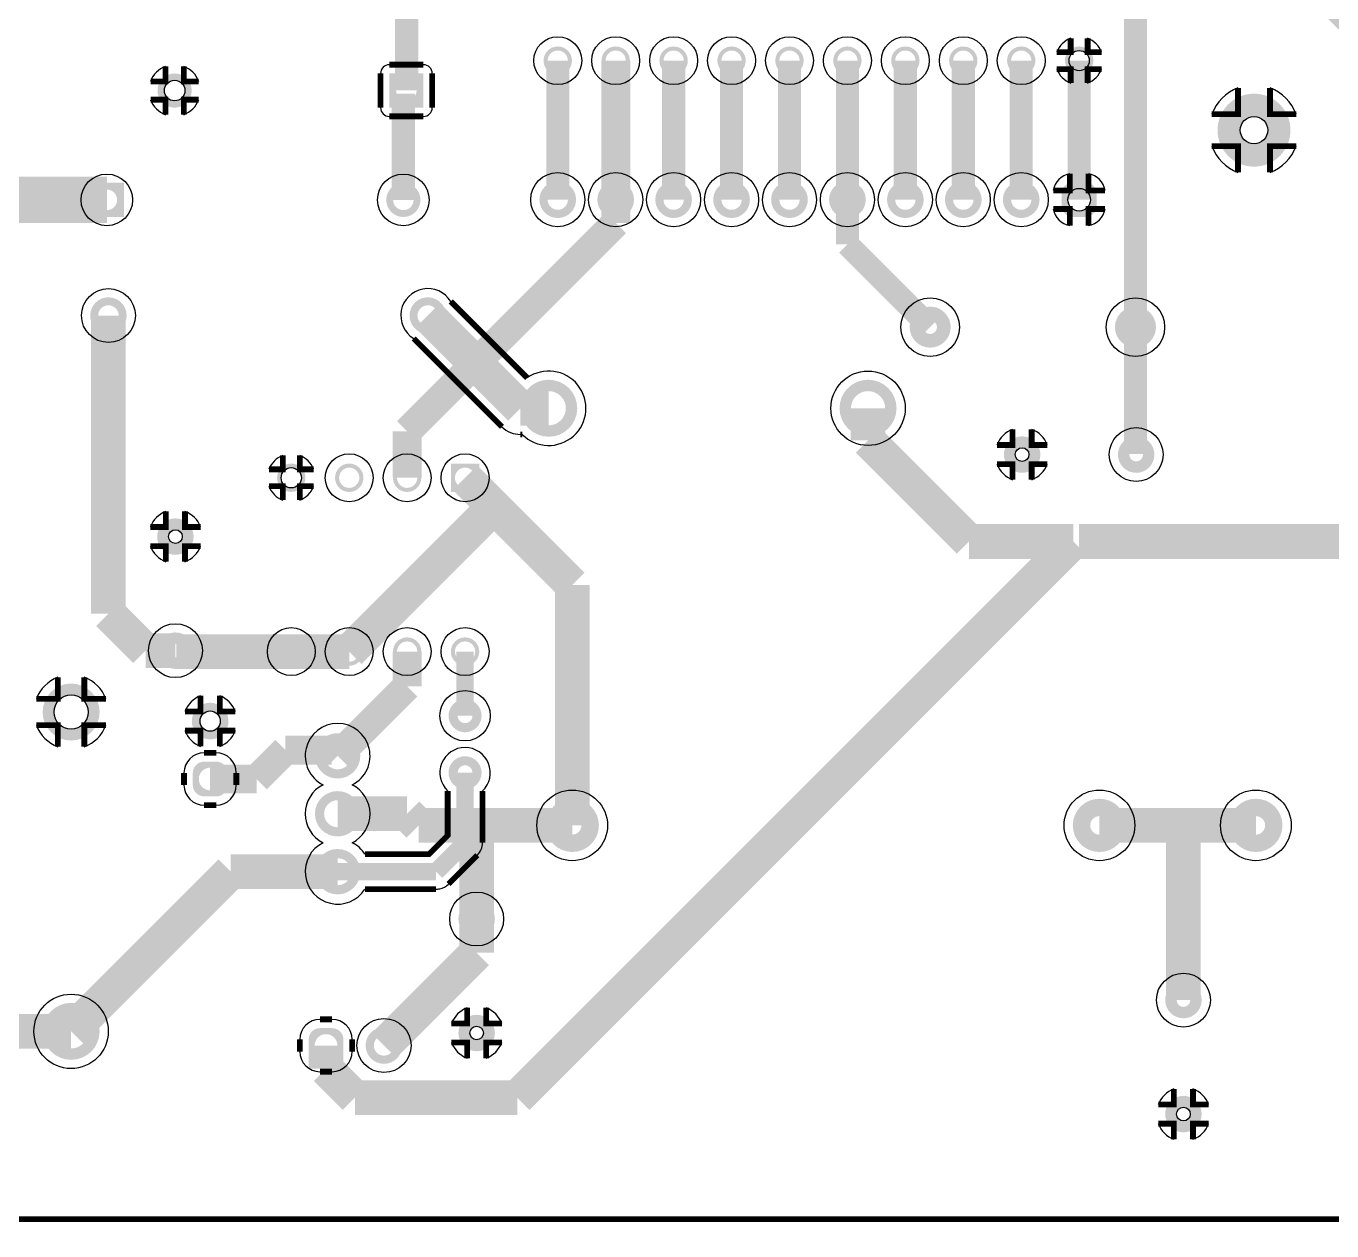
# Model space of a CAD drawing. Extents: x 0 to 6500, y 0 to 4100.
# Drawn here: x 1982 to 4236, y 0 to 2080 of the extents above; entities that cross this region are included whole.
import ezdxf

# ---------------------------------------------------------------- set-up
doc = ezdxf.new("R2010")
doc.units = 0
for name, color, linetype in [('BOARD_OUTLINE', 2, 'CONTINUOUS'), ('COPPER_BOTTOM', 1, 'CONTINUOUS'), ('COPPER_TOP', 3, 'CONTINUOUS')]:
    doc.layers.add(name, color=color, linetype=linetype)

msp = doc.modelspace()

# ---------------------------------------------------------------- hatches: boundary and pattern name
at = {"layer": 'COPPER_BOTTOM'}
h = msp.add_hatch(color=256, dxfattribs=at)
edge = h.paths.add_edge_path()
edge.add_arc((2900, 2020), 24.5, 0, 360)
edge = h.paths.add_edge_path()
edge.add_arc((2900, 2020), 17.5, 0, 360)
h = msp.add_hatch(color=256, dxfattribs=at)
edge = h.paths.add_edge_path()
edge.add_arc((3000, 2020), 24.5, 0, 360)
edge = h.paths.add_edge_path()
edge.add_arc((3000, 2020), 17.5, 0, 360)
h = msp.add_hatch(color=256, dxfattribs=at)
edge = h.paths.add_edge_path()
edge.add_arc((3100, 2020), 24.5, 0, 360)
edge = h.paths.add_edge_path()
edge.add_arc((3100, 2020), 17.5, 0, 360)
h = msp.add_hatch(color=256, dxfattribs=at)
edge = h.paths.add_edge_path()
edge.add_arc((3200, 2020), 24.5, 0, 360)
edge = h.paths.add_edge_path()
edge.add_arc((3200, 2020), 17.5, 0, 360)
h = msp.add_hatch(color=256, dxfattribs=at)
edge = h.paths.add_edge_path()
edge.add_arc((3300, 2020), 24.5, 0, 360)
edge = h.paths.add_edge_path()
edge.add_arc((3300, 2020), 17.5, 0, 360)
h = msp.add_hatch(color=256, dxfattribs=at)
edge = h.paths.add_edge_path()
edge.add_arc((3400, 2020), 24.5, 0, 360)
edge = h.paths.add_edge_path()
edge.add_arc((3400, 2020), 17.5, 0, 360)
h = msp.add_hatch(color=256, dxfattribs=at)
edge = h.paths.add_edge_path()
edge.add_arc((3500, 2020), 24.5, 0, 360)
edge = h.paths.add_edge_path()
edge.add_arc((3500, 2020), 17.5, 0, 360)
h = msp.add_hatch(color=256, dxfattribs=at)
edge = h.paths.add_edge_path()
edge.add_arc((3600, 2020), 24.5, 0, 360)
edge = h.paths.add_edge_path()
edge.add_arc((3600, 2020), 17.5, 0, 360)
h = msp.add_hatch(color=256, dxfattribs=at)
edge = h.paths.add_edge_path()
edge.add_arc((3700, 2020), 24.5, 0, 360)
edge = h.paths.add_edge_path()
edge.add_arc((3700, 2020), 17.5, 0, 360)
h = msp.add_hatch(color=256, dxfattribs=at)
edge = h.paths.add_edge_path()
edge.add_arc((3800, 2020), 24.5, 0, 360)
edge = h.paths.add_edge_path()
edge.add_arc((3800, 2020), 17.5, 0, 360)
h = msp.add_hatch(color=256, dxfattribs=at)
edge = h.paths.add_edge_path()
edge.add_arc((2238.645669, 1968.377953), 29.527559, 0, 360)
edge = h.paths.add_edge_path()
edge.add_arc((2238.645669, 1968.377953), 17.716535, 0, 360)
h = msp.add_hatch(color=256, dxfattribs=at)
h.paths.add_polyline_path([(2609.11811, 1938.850394), (2609.11811, 1997.905512), (2668.173228, 1997.905512), (2668.173228, 1938.850394)])
edge = h.paths.add_edge_path()
edge.add_arc((2638.645669, 1968.377953), 17.716535, 0, 360)
h = msp.add_hatch(color=256, dxfattribs=at)
edge = h.paths.add_edge_path()
edge.add_arc((4101.811024, 1900), 62.992126, 0, 360)
edge = h.paths.add_edge_path()
edge.add_arc((4101.811024, 1900), 23.622047, 0, 360)
h = msp.add_hatch(color=256, dxfattribs=at)
edge = h.paths.add_edge_path()
edge.add_arc((2121.669291, 1779.645669), 29.527559, 0, 360)
edge = h.paths.add_edge_path()
edge.add_arc((2121.669291, 1779.645669), 17.716535, 0, 360)
h = msp.add_hatch(color=256, dxfattribs=at)
edge = h.paths.add_edge_path()
edge.add_arc((2633.480315, 1779.645669), 29.527559, 0, 360)
edge = h.paths.add_edge_path()
edge.add_arc((2633.480315, 1779.645669), 17.716535, 0, 360)
h = msp.add_hatch(color=256, dxfattribs=at)
edge = h.paths.add_edge_path()
edge.add_arc((2900, 1780), 31.67, 0, 360)
edge = h.paths.add_edge_path()
edge.add_arc((2900, 1780), 17.5, 0, 360)
h = msp.add_hatch(color=256, dxfattribs=at)
edge = h.paths.add_edge_path()
edge.add_arc((3000, 1780), 31.67, 0, 360)
edge = h.paths.add_edge_path()
edge.add_arc((3000, 1780), 17.5, 0, 360)
h = msp.add_hatch(color=256, dxfattribs=at)
edge = h.paths.add_edge_path()
edge.add_arc((3100, 1780), 31.67, 0, 360)
edge = h.paths.add_edge_path()
edge.add_arc((3100, 1780), 17.5, 0, 360)
h = msp.add_hatch(color=256, dxfattribs=at)
edge = h.paths.add_edge_path()
edge.add_arc((3200, 1780), 31.67, 0, 360)
edge = h.paths.add_edge_path()
edge.add_arc((3200, 1780), 17.5, 0, 360)
h = msp.add_hatch(color=256, dxfattribs=at)
edge = h.paths.add_edge_path()
edge.add_arc((3300, 1780), 31.67, 0, 360)
edge = h.paths.add_edge_path()
edge.add_arc((3300, 1780), 17.5, 0, 360)
h = msp.add_hatch(color=256, dxfattribs=at)
edge = h.paths.add_edge_path()
edge.add_arc((3400, 1780), 31.67, 0, 360)
edge = h.paths.add_edge_path()
edge.add_arc((3400, 1780), 17.5, 0, 360)
h = msp.add_hatch(color=256, dxfattribs=at)
edge = h.paths.add_edge_path()
edge.add_arc((3500, 1780), 31.67, 0, 360)
edge = h.paths.add_edge_path()
edge.add_arc((3500, 1780), 17.5, 0, 360)
h = msp.add_hatch(color=256, dxfattribs=at)
edge = h.paths.add_edge_path()
edge.add_arc((3600, 1780), 31.67, 0, 360)
edge = h.paths.add_edge_path()
edge.add_arc((3600, 1780), 17.5, 0, 360)
h = msp.add_hatch(color=256, dxfattribs=at)
edge = h.paths.add_edge_path()
edge.add_arc((3700, 1780), 31.67, 0, 360)
edge = h.paths.add_edge_path()
edge.add_arc((3700, 1780), 17.5, 0, 360)
h = msp.add_hatch(color=256, dxfattribs=at)
edge = h.paths.add_edge_path()
edge.add_line((3770, 1790.415), (3770, 1769.585))
edge.add_arc((3789.585, 1769.585), 19.585, 180, 270)
edge.add_line((3789.585, 1750), (3810.415, 1750))
edge.add_arc((3810.415, 1769.585), 19.585, 270, 0)
edge.add_line((3830, 1769.585), (3830, 1790.415))
edge.add_arc((3810.415, 1790.415), 19.585, 0, 90)
edge.add_line((3810.415, 1810), (3789.585, 1810))
edge.add_arc((3789.585, 1790.415), 19.585, 90, 180)
edge = h.paths.add_edge_path()
edge.add_arc((3800, 1780), 19.585, 0, 360)
h = msp.add_hatch(color=256, dxfattribs=at)
edge = h.paths.add_edge_path()
edge.add_arc((2124.409449, 1580), 31.496063, 0, 360)
edge = h.paths.add_edge_path()
edge.add_arc((2124.409449, 1580), 17.716535, 0, 360)
h = msp.add_hatch(color=256, dxfattribs=at)
edge = h.paths.add_edge_path()
edge.add_arc((2675.590551, 1580), 31.496063, 0, 360)
edge = h.paths.add_edge_path()
edge.add_arc((2675.590551, 1580), 17.716535, 0, 360)
h = msp.add_hatch(color=256, dxfattribs=at)
edge = h.paths.add_edge_path()
edge.add_arc((3542.834646, 1560), 35.433071, 0, 360)
edge = h.paths.add_edge_path()
edge.add_arc((3542.834646, 1560), 11.811024, 0, 360)
h = msp.add_hatch(color=256, dxfattribs=at)
edge = h.paths.add_edge_path()
edge.add_arc((3897.165354, 1560), 35.433071, 0, 360)
edge = h.paths.add_edge_path()
edge.add_arc((3897.165354, 1560), 11.811024, 0, 360)
h = msp.add_hatch(color=256, dxfattribs=at)
edge = h.paths.add_edge_path()
edge.add_arc((2884.409449, 1420), 49.212598, 0, 360)
edge = h.paths.add_edge_path()
edge.add_arc((2884.409449, 1420), 29.527559, 0, 360)
h = msp.add_hatch(color=256, dxfattribs=at)
edge = h.paths.add_edge_path()
edge.add_arc((3435.590551, 1420), 49.212598, 0, 360)
edge = h.paths.add_edge_path()
edge.add_arc((3435.590551, 1420), 29.527559, 0, 360)
h = msp.add_hatch(color=256, dxfattribs=at)
edge = h.paths.add_edge_path()
edge.add_arc((3701.574803, 1340), 31.496063, 0, 360)
edge = h.paths.add_edge_path()
edge.add_arc((3701.574803, 1340), 11.811024, 0, 360)
h = msp.add_hatch(color=256, dxfattribs=at)
edge = h.paths.add_edge_path()
edge.add_arc((3898.425197, 1340), 31.496063, 0, 360)
edge = h.paths.add_edge_path()
edge.add_arc((3898.425197, 1340), 11.811024, 0, 360)
h = msp.add_hatch(color=256, dxfattribs=at)
edge = h.paths.add_edge_path()
edge.add_arc((2440, 1300), 24.5, 0, 360)
edge = h.paths.add_edge_path()
edge.add_arc((2440, 1300), 17.5, 0, 360)
h = msp.add_hatch(color=256, dxfattribs=at)
edge = h.paths.add_edge_path()
edge.add_arc((2540, 1300), 24.5, 0, 360)
edge = h.paths.add_edge_path()
edge.add_arc((2540, 1300), 17.5, 0, 360)
h = msp.add_hatch(color=256, dxfattribs=at)
edge = h.paths.add_edge_path()
edge.add_arc((2640, 1300), 24.5, 0, 360)
edge = h.paths.add_edge_path()
edge.add_arc((2640, 1300), 17.5, 0, 360)
h = msp.add_hatch(color=256, dxfattribs=at)
edge = h.paths.add_edge_path()
edge.add_arc((2740, 1300), 24.5, 0, 360)
edge = h.paths.add_edge_path()
edge.add_arc((2740, 1300), 17.5, 0, 360)
h = msp.add_hatch(color=256, dxfattribs=at)
edge = h.paths.add_edge_path()
edge.add_arc((2240, 1198.425197), 31.496063, 0, 360)
edge = h.paths.add_edge_path()
edge.add_arc((2240, 1198.425197), 11.811024, 0, 360)
h = msp.add_hatch(color=256, dxfattribs=at)
edge = h.paths.add_edge_path()
edge.add_arc((2240, 1001.574803), 31.496063, 0, 360)
edge = h.paths.add_edge_path()
edge.add_arc((2240, 1001.574803), 11.811024, 0, 360)
h = msp.add_hatch(color=256, dxfattribs=at)
edge = h.paths.add_edge_path()
edge.add_arc((2440, 1000), 24.5, 0, 360)
edge = h.paths.add_edge_path()
edge.add_arc((2440, 1000), 17.5, 0, 360)
h = msp.add_hatch(color=256, dxfattribs=at)
edge = h.paths.add_edge_path()
edge.add_arc((2540, 1000), 24.5, 0, 360)
edge = h.paths.add_edge_path()
edge.add_arc((2540, 1000), 17.5, 0, 360)
h = msp.add_hatch(color=256, dxfattribs=at)
edge = h.paths.add_edge_path()
edge.add_arc((2640, 1000), 24.5, 0, 360)
edge = h.paths.add_edge_path()
edge.add_arc((2640, 1000), 17.5, 0, 360)
h = msp.add_hatch(color=256, dxfattribs=at)
edge = h.paths.add_edge_path()
edge.add_arc((2740, 1000), 24.5, 0, 360)
edge = h.paths.add_edge_path()
edge.add_arc((2740, 1000), 17.5, 0, 360)
h = msp.add_hatch(color=256, dxfattribs=at)
edge = h.paths.add_edge_path()
edge.add_arc((2060, 895.590551), 49.212598, 0, 360)
edge = h.paths.add_edge_path()
edge.add_arc((2060, 895.590551), 29.527559, 0, 360)
h = msp.add_hatch(color=256, dxfattribs=at)
edge = h.paths.add_edge_path()
edge.add_arc((2300, 880), 31.67, 0, 360)
edge = h.paths.add_edge_path()
edge.add_arc((2300, 880), 17.5, 0, 360)
h = msp.add_hatch(color=256, dxfattribs=at)
edge = h.paths.add_edge_path()
edge.add_arc((2740, 889.212598), 28.543307, 0, 360)
edge = h.paths.add_edge_path()
edge.add_arc((2740, 889.212598), 12.795276, 0, 360)
h = msp.add_hatch(color=256, dxfattribs=at)
edge = h.paths.add_edge_path()
edge.add_arc((2520, 820), 39.17, 0, 360)
edge = h.paths.add_edge_path()
edge.add_arc((2520, 820), 23.335, 0, 360)
h = msp.add_hatch(color=256, dxfattribs=at)
edge = h.paths.add_edge_path()
edge.add_arc((2740, 790.787402), 28.543307, 0, 360)
edge = h.paths.add_edge_path()
edge.add_arc((2740, 790.787402), 12.795276, 0, 360)
h = msp.add_hatch(color=256, dxfattribs=at)
edge = h.paths.add_edge_path()
edge.add_line((2270, 790.415), (2270, 769.585))
edge.add_arc((2289.585, 769.585), 19.585, 180, 270)
edge.add_line((2289.585, 750), (2310.415, 750))
edge.add_arc((2310.415, 769.585), 19.585, 270, 0)
edge.add_line((2330, 769.585), (2330, 790.415))
edge.add_arc((2310.415, 790.415), 19.585, 0, 90)
edge.add_line((2310.415, 810), (2289.585, 810))
edge.add_arc((2289.585, 790.415), 19.585, 90, 180)
edge = h.paths.add_edge_path()
edge.add_arc((2300, 780), 19.585, 0, 360)
h = msp.add_hatch(color=256, dxfattribs=at)
edge = h.paths.add_edge_path()
edge.add_arc((2520, 720), 39.17, 0, 360)
edge = h.paths.add_edge_path()
edge.add_arc((2520, 720), 23.335, 0, 360)
h = msp.add_hatch(color=256, dxfattribs=at)
edge = h.paths.add_edge_path()
edge.add_arc((2925, 700), 46, 0, 360)
edge = h.paths.add_edge_path()
edge.add_arc((2925, 700), 16, 0, 360)
h = msp.add_hatch(color=256, dxfattribs=at)
edge = h.paths.add_edge_path()
edge.add_arc((3835, 700), 46, 0, 360)
edge = h.paths.add_edge_path()
edge.add_arc((3835, 700), 16, 0, 360)
h = msp.add_hatch(color=256, dxfattribs=at)
edge = h.paths.add_edge_path()
edge.add_arc((4105, 700), 46, 0, 360)
edge = h.paths.add_edge_path()
edge.add_arc((4105, 700), 16, 0, 360)
h = msp.add_hatch(color=256, dxfattribs=at)
edge = h.paths.add_edge_path()
edge.add_arc((2520, 620), 39.17, 0, 360)
edge = h.paths.add_edge_path()
edge.add_arc((2520, 620), 23.335, 0, 360)
h = msp.add_hatch(color=256, dxfattribs=at)
edge = h.paths.add_edge_path()
edge.add_arc((2760, 538.425197), 31.496063, 0, 360)
edge = h.paths.add_edge_path()
edge.add_arc((2760, 538.425197), 11.811024, 0, 360)
h = msp.add_hatch(color=256, dxfattribs=at)
edge = h.paths.add_edge_path()
edge.add_arc((3980, 398.425197), 31.496063, 0, 360)
edge = h.paths.add_edge_path()
edge.add_arc((3980, 398.425197), 11.811024, 0, 360)
h = msp.add_hatch(color=256, dxfattribs=at)
edge = h.paths.add_edge_path()
edge.add_arc((2060, 344.409449), 49.212598, 0, 360)
edge = h.paths.add_edge_path()
edge.add_arc((2060, 344.409449), 29.527559, 0, 360)
h = msp.add_hatch(color=256, dxfattribs=at)
edge = h.paths.add_edge_path()
edge.add_arc((2760, 341.574803), 31.496063, 0, 360)
edge = h.paths.add_edge_path()
edge.add_arc((2760, 341.574803), 11.811024, 0, 360)
h = msp.add_hatch(color=256, dxfattribs=at)
edge = h.paths.add_edge_path()
edge.add_line((2470, 330.415), (2470, 309.585))
edge.add_arc((2489.585, 309.585), 19.585, 180, 270)
edge.add_line((2489.585, 290), (2510.415, 290))
edge.add_arc((2510.415, 309.585), 19.585, 270, 0)
edge.add_line((2530, 309.585), (2530, 330.415))
edge.add_arc((2510.415, 330.415), 19.585, 0, 90)
edge.add_line((2510.415, 350), (2489.585, 350))
edge.add_arc((2489.585, 330.415), 19.585, 90, 180)
edge = h.paths.add_edge_path()
edge.add_arc((2500, 320), 19.585, 0, 360)
h = msp.add_hatch(color=256, dxfattribs=at)
edge = h.paths.add_edge_path()
edge.add_arc((2600, 320), 31.67, 0, 360)
edge = h.paths.add_edge_path()
edge.add_arc((2600, 320), 17.5, 0, 360)
h = msp.add_hatch(color=256, dxfattribs=at)
edge = h.paths.add_edge_path()
edge.add_arc((3980, 201.574803), 31.496063, 0, 360)
edge = h.paths.add_edge_path()
edge.add_arc((3980, 201.574803), 11.811024, 0, 360)
at = {"layer": 'COPPER_TOP'}
h = msp.add_hatch(color=256, dxfattribs=at)
edge = h.paths.add_edge_path()
edge.add_arc((2900, 2020), 24.5, 0, 360)
edge = h.paths.add_edge_path()
edge.add_arc((2900, 2020), 17.5, 0, 360)
h = msp.add_hatch(color=256, dxfattribs=at)
edge = h.paths.add_edge_path()
edge.add_arc((3000, 2020), 24.5, 0, 360)
edge = h.paths.add_edge_path()
edge.add_arc((3000, 2020), 17.5, 0, 360)
h = msp.add_hatch(color=256, dxfattribs=at)
edge = h.paths.add_edge_path()
edge.add_arc((3100, 2020), 24.5, 0, 360)
edge = h.paths.add_edge_path()
edge.add_arc((3100, 2020), 17.5, 0, 360)
h = msp.add_hatch(color=256, dxfattribs=at)
edge = h.paths.add_edge_path()
edge.add_arc((3200, 2020), 24.5, 0, 360)
edge = h.paths.add_edge_path()
edge.add_arc((3200, 2020), 17.5, 0, 360)
h = msp.add_hatch(color=256, dxfattribs=at)
edge = h.paths.add_edge_path()
edge.add_arc((3300, 2020), 24.5, 0, 360)
edge = h.paths.add_edge_path()
edge.add_arc((3300, 2020), 17.5, 0, 360)
h = msp.add_hatch(color=256, dxfattribs=at)
edge = h.paths.add_edge_path()
edge.add_arc((3400, 2020), 24.5, 0, 360)
edge = h.paths.add_edge_path()
edge.add_arc((3400, 2020), 17.5, 0, 360)
h = msp.add_hatch(color=256, dxfattribs=at)
edge = h.paths.add_edge_path()
edge.add_arc((3500, 2020), 24.5, 0, 360)
edge = h.paths.add_edge_path()
edge.add_arc((3500, 2020), 17.5, 0, 360)
h = msp.add_hatch(color=256, dxfattribs=at)
edge = h.paths.add_edge_path()
edge.add_arc((3600, 2020), 24.5, 0, 360)
edge = h.paths.add_edge_path()
edge.add_arc((3600, 2020), 17.5, 0, 360)
h = msp.add_hatch(color=256, dxfattribs=at)
edge = h.paths.add_edge_path()
edge.add_arc((3700, 2020), 24.5, 0, 360)
edge = h.paths.add_edge_path()
edge.add_arc((3700, 2020), 17.5, 0, 360)
h = msp.add_hatch(color=256, dxfattribs=at)
edge = h.paths.add_edge_path()
edge.add_arc((3800, 2020), 24.5, 0, 360)
edge = h.paths.add_edge_path()
edge.add_arc((3800, 2020), 17.5, 0, 360)
h = msp.add_hatch(color=256, dxfattribs=at)
edge = h.paths.add_edge_path()
edge.add_arc((2238.645669, 1968.377953), 29.527559, 0, 360)
edge = h.paths.add_edge_path()
edge.add_arc((2238.645669, 1968.377953), 17.716535, 0, 360)
h = msp.add_hatch(color=256, dxfattribs=at)
h.paths.add_polyline_path([(2609.11811, 1938.850394), (2609.11811, 1997.905512), (2668.173228, 1997.905512), (2668.173228, 1938.850394)])
edge = h.paths.add_edge_path()
edge.add_arc((2638.645669, 1968.377953), 17.716535, 0, 360)
h = msp.add_hatch(color=256, dxfattribs=at)
edge = h.paths.add_edge_path()
edge.add_arc((4101.811024, 1900), 62.992126, 0, 360)
edge = h.paths.add_edge_path()
edge.add_arc((4101.811024, 1900), 23.622047, 0, 360)
h = msp.add_hatch(color=256, dxfattribs=at)
h.paths.add_polyline_path([(2092.141732, 1750.11811), (2092.141732, 1809.173228), (2151.19685, 1809.173228), (2151.19685, 1750.11811)])
edge = h.paths.add_edge_path()
edge.add_arc((2121.669291, 1779.645669), 17.716535, 0, 360)
h = msp.add_hatch(color=256, dxfattribs=at)
edge = h.paths.add_edge_path()
edge.add_arc((2633.480315, 1779.645669), 29.527559, 0, 360)
edge = h.paths.add_edge_path()
edge.add_arc((2633.480315, 1779.645669), 17.716535, 0, 360)
h = msp.add_hatch(color=256, dxfattribs=at)
edge = h.paths.add_edge_path()
edge.add_arc((2900, 1780), 31.67, 0, 360)
edge = h.paths.add_edge_path()
edge.add_arc((2900, 1780), 17.5, 0, 360)
h = msp.add_hatch(color=256, dxfattribs=at)
edge = h.paths.add_edge_path()
edge.add_arc((3000, 1780), 31.67, 0, 360)
edge = h.paths.add_edge_path()
edge.add_arc((3000, 1780), 17.5, 0, 360)
h = msp.add_hatch(color=256, dxfattribs=at)
edge = h.paths.add_edge_path()
edge.add_arc((3100, 1780), 31.67, 0, 360)
edge = h.paths.add_edge_path()
edge.add_arc((3100, 1780), 17.5, 0, 360)
h = msp.add_hatch(color=256, dxfattribs=at)
edge = h.paths.add_edge_path()
edge.add_arc((3200, 1780), 31.67, 0, 360)
edge = h.paths.add_edge_path()
edge.add_arc((3200, 1780), 17.5, 0, 360)
h = msp.add_hatch(color=256, dxfattribs=at)
edge = h.paths.add_edge_path()
edge.add_arc((3300, 1780), 31.67, 0, 360)
edge = h.paths.add_edge_path()
edge.add_arc((3300, 1780), 17.5, 0, 360)
h = msp.add_hatch(color=256, dxfattribs=at)
edge = h.paths.add_edge_path()
edge.add_arc((3400, 1780), 31.67, 0, 360)
edge = h.paths.add_edge_path()
edge.add_arc((3400, 1780), 17.5, 0, 360)
h = msp.add_hatch(color=256, dxfattribs=at)
edge = h.paths.add_edge_path()
edge.add_arc((3500, 1780), 31.67, 0, 360)
edge = h.paths.add_edge_path()
edge.add_arc((3500, 1780), 17.5, 0, 360)
h = msp.add_hatch(color=256, dxfattribs=at)
edge = h.paths.add_edge_path()
edge.add_arc((3600, 1780), 31.67, 0, 360)
edge = h.paths.add_edge_path()
edge.add_arc((3600, 1780), 17.5, 0, 360)
h = msp.add_hatch(color=256, dxfattribs=at)
edge = h.paths.add_edge_path()
edge.add_arc((3700, 1780), 31.67, 0, 360)
edge = h.paths.add_edge_path()
edge.add_arc((3700, 1780), 17.5, 0, 360)
h = msp.add_hatch(color=256, dxfattribs=at)
edge = h.paths.add_edge_path()
edge.add_line((3770, 1790.415), (3770, 1769.585))
edge.add_arc((3789.585, 1769.585), 19.585, 180, 270)
edge.add_line((3789.585, 1750), (3810.415, 1750))
edge.add_arc((3810.415, 1769.585), 19.585, 270, 0)
edge.add_line((3830, 1769.585), (3830, 1790.415))
edge.add_arc((3810.415, 1790.415), 19.585, 0, 90)
edge.add_line((3810.415, 1810), (3789.585, 1810))
edge.add_arc((3789.585, 1790.415), 19.585, 90, 180)
edge = h.paths.add_edge_path()
edge.add_arc((3800, 1780), 19.585, 0, 360)
h = msp.add_hatch(color=256, dxfattribs=at)
edge = h.paths.add_edge_path()
edge.add_arc((2124.409449, 1580), 31.496063, 0, 360)
edge = h.paths.add_edge_path()
edge.add_arc((2124.409449, 1580), 17.716535, 0, 360)
h = msp.add_hatch(color=256, dxfattribs=at)
edge = h.paths.add_edge_path()
edge.add_arc((2675.590551, 1580), 31.496063, 0, 360)
edge = h.paths.add_edge_path()
edge.add_arc((2675.590551, 1580), 17.716535, 0, 360)
h = msp.add_hatch(color=256, dxfattribs=at)
edge = h.paths.add_edge_path()
edge.add_arc((3542.834646, 1560), 35.433071, 0, 360)
edge = h.paths.add_edge_path()
edge.add_arc((3542.834646, 1560), 11.811024, 0, 360)
h = msp.add_hatch(color=256, dxfattribs=at)
edge = h.paths.add_edge_path()
edge.add_arc((3897.165354, 1560), 35.433071, 0, 360)
edge = h.paths.add_edge_path()
edge.add_arc((3897.165354, 1560), 11.811024, 0, 360)
h = msp.add_hatch(color=256, dxfattribs=at)
edge = h.paths.add_edge_path()
edge.add_arc((2884.409449, 1420), 49.212598, 0, 360)
edge = h.paths.add_edge_path()
edge.add_arc((2884.409449, 1420), 29.527559, 0, 360)
h = msp.add_hatch(color=256, dxfattribs=at)
edge = h.paths.add_edge_path()
edge.add_arc((3435.590551, 1420), 49.212598, 0, 360)
edge = h.paths.add_edge_path()
edge.add_arc((3435.590551, 1420), 29.527559, 0, 360)
h = msp.add_hatch(color=256, dxfattribs=at)
edge = h.paths.add_edge_path()
edge.add_arc((3701.574803, 1340), 31.496063, 0, 360)
edge = h.paths.add_edge_path()
edge.add_arc((3701.574803, 1340), 11.811024, 0, 360)
h = msp.add_hatch(color=256, dxfattribs=at)
edge = h.paths.add_edge_path()
edge.add_arc((3898.425197, 1340), 31.496063, 0, 360)
edge = h.paths.add_edge_path()
edge.add_arc((3898.425197, 1340), 11.811024, 0, 360)
h = msp.add_hatch(color=256, dxfattribs=at)
edge = h.paths.add_edge_path()
edge.add_arc((2440, 1300), 24.5, 0, 360)
edge = h.paths.add_edge_path()
edge.add_arc((2440, 1300), 17.5, 0, 360)
h = msp.add_hatch(color=256, dxfattribs=at)
edge = h.paths.add_edge_path()
edge.add_arc((2540, 1300), 24.5, 0, 360)
edge = h.paths.add_edge_path()
edge.add_arc((2540, 1300), 17.5, 0, 360)
h = msp.add_hatch(color=256, dxfattribs=at)
edge = h.paths.add_edge_path()
edge.add_arc((2640, 1300), 24.5, 0, 360)
edge = h.paths.add_edge_path()
edge.add_arc((2640, 1300), 17.5, 0, 360)
h = msp.add_hatch(color=256, dxfattribs=at)
h.paths.add_polyline_path([(2715.5, 1324.5), (2764.5, 1324.5), (2764.5, 1275.5), (2715.5, 1275.5)])
edge = h.paths.add_edge_path()
edge.add_arc((2740, 1300), 17.5, 0, 360)
h = msp.add_hatch(color=256, dxfattribs=at)
edge = h.paths.add_edge_path()
edge.add_arc((2240, 1198.425197), 31.496063, 0, 360)
edge = h.paths.add_edge_path()
edge.add_arc((2240, 1198.425197), 11.811024, 0, 360)
h = msp.add_hatch(color=256, dxfattribs=at)
edge = h.paths.add_edge_path()
edge.add_arc((2240, 1001.574803), 31.496063, 0, 360)
edge = h.paths.add_edge_path()
edge.add_arc((2240, 1001.574803), 11.811024, 0, 360)
h = msp.add_hatch(color=256, dxfattribs=at)
edge = h.paths.add_edge_path()
edge.add_arc((2440, 1000), 24.5, 0, 360)
edge = h.paths.add_edge_path()
edge.add_arc((2440, 1000), 17.5, 0, 360)
h = msp.add_hatch(color=256, dxfattribs=at)
edge = h.paths.add_edge_path()
edge.add_arc((2540, 1000), 24.5, 0, 360)
edge = h.paths.add_edge_path()
edge.add_arc((2540, 1000), 17.5, 0, 360)
h = msp.add_hatch(color=256, dxfattribs=at)
edge = h.paths.add_edge_path()
edge.add_arc((2640, 1000), 24.5, 0, 360)
edge = h.paths.add_edge_path()
edge.add_arc((2640, 1000), 17.5, 0, 360)
h = msp.add_hatch(color=256, dxfattribs=at)
edge = h.paths.add_edge_path()
edge.add_arc((2740, 1000), 24.5, 0, 360)
edge = h.paths.add_edge_path()
edge.add_arc((2740, 1000), 17.5, 0, 360)
h = msp.add_hatch(color=256, dxfattribs=at)
edge = h.paths.add_edge_path()
edge.add_arc((2060, 895.590551), 49.212598, 0, 360)
edge = h.paths.add_edge_path()
edge.add_arc((2060, 895.590551), 29.527559, 0, 360)
h = msp.add_hatch(color=256, dxfattribs=at)
edge = h.paths.add_edge_path()
edge.add_arc((2300, 880), 31.67, 0, 360)
edge = h.paths.add_edge_path()
edge.add_arc((2300, 880), 17.5, 0, 360)
h = msp.add_hatch(color=256, dxfattribs=at)
edge = h.paths.add_edge_path()
edge.add_arc((2740, 889.212598), 28.543307, 0, 360)
edge = h.paths.add_edge_path()
edge.add_arc((2740, 889.212598), 12.795276, 0, 360)
h = msp.add_hatch(color=256, dxfattribs=at)
edge = h.paths.add_edge_path()
edge.add_arc((2520, 820), 39.17, 0, 360)
edge = h.paths.add_edge_path()
edge.add_arc((2520, 820), 23.335, 0, 360)
h = msp.add_hatch(color=256, dxfattribs=at)
edge = h.paths.add_edge_path()
edge.add_arc((2740, 790.787402), 28.543307, 0, 360)
edge = h.paths.add_edge_path()
edge.add_arc((2740, 790.787402), 12.795276, 0, 360)
h = msp.add_hatch(color=256, dxfattribs=at)
edge = h.paths.add_edge_path()
edge.add_line((2270, 790.415), (2270, 769.585))
edge.add_arc((2289.585, 769.585), 19.585, 180, 270)
edge.add_line((2289.585, 750), (2310.415, 750))
edge.add_arc((2310.415, 769.585), 19.585, 270, 0)
edge.add_line((2330, 769.585), (2330, 790.415))
edge.add_arc((2310.415, 790.415), 19.585, 0, 90)
edge.add_line((2310.415, 810), (2289.585, 810))
edge.add_arc((2289.585, 790.415), 19.585, 90, 180)
edge = h.paths.add_edge_path()
edge.add_arc((2300, 780), 19.585, 0, 360)
h = msp.add_hatch(color=256, dxfattribs=at)
edge = h.paths.add_edge_path()
edge.add_arc((2520, 720), 39.17, 0, 360)
edge = h.paths.add_edge_path()
edge.add_arc((2520, 720), 23.335, 0, 360)
h = msp.add_hatch(color=256, dxfattribs=at)
edge = h.paths.add_edge_path()
edge.add_arc((2925, 700), 46, 0, 360)
edge = h.paths.add_edge_path()
edge.add_arc((2925, 700), 16, 0, 360)
h = msp.add_hatch(color=256, dxfattribs=at)
edge = h.paths.add_edge_path()
edge.add_arc((3835, 700), 46, 0, 360)
edge = h.paths.add_edge_path()
edge.add_arc((3835, 700), 16, 0, 360)
h = msp.add_hatch(color=256, dxfattribs=at)
edge = h.paths.add_edge_path()
edge.add_arc((4105, 700), 46, 0, 360)
edge = h.paths.add_edge_path()
edge.add_arc((4105, 700), 16, 0, 360)
h = msp.add_hatch(color=256, dxfattribs=at)
edge = h.paths.add_edge_path()
edge.add_arc((2520, 620), 39.17, 0, 360)
edge = h.paths.add_edge_path()
edge.add_arc((2520, 620), 23.335, 0, 360)
h = msp.add_hatch(color=256, dxfattribs=at)
edge = h.paths.add_edge_path()
edge.add_arc((2760, 538.425197), 31.496063, 0, 360)
edge = h.paths.add_edge_path()
edge.add_arc((2760, 538.425197), 11.811024, 0, 360)
h = msp.add_hatch(color=256, dxfattribs=at)
edge = h.paths.add_edge_path()
edge.add_arc((3980, 398.425197), 31.496063, 0, 360)
edge = h.paths.add_edge_path()
edge.add_arc((3980, 398.425197), 11.811024, 0, 360)
h = msp.add_hatch(color=256, dxfattribs=at)
edge = h.paths.add_edge_path()
edge.add_arc((2060, 344.409449), 49.212598, 0, 360)
edge = h.paths.add_edge_path()
edge.add_arc((2060, 344.409449), 29.527559, 0, 360)
h = msp.add_hatch(color=256, dxfattribs=at)
edge = h.paths.add_edge_path()
edge.add_arc((2760, 341.574803), 31.496063, 0, 360)
edge = h.paths.add_edge_path()
edge.add_arc((2760, 341.574803), 11.811024, 0, 360)
h = msp.add_hatch(color=256, dxfattribs=at)
edge = h.paths.add_edge_path()
edge.add_line((2470, 330.415), (2470, 309.585))
edge.add_arc((2489.585, 309.585), 19.585, 180, 270)
edge.add_line((2489.585, 290), (2510.415, 290))
edge.add_arc((2510.415, 309.585), 19.585, 270, 0)
edge.add_line((2530, 309.585), (2530, 330.415))
edge.add_arc((2510.415, 330.415), 19.585, 0, 90)
edge.add_line((2510.415, 350), (2489.585, 350))
edge.add_arc((2489.585, 330.415), 19.585, 90, 180)
edge = h.paths.add_edge_path()
edge.add_arc((2500, 320), 19.585, 0, 360)
h = msp.add_hatch(color=256, dxfattribs=at)
edge = h.paths.add_edge_path()
edge.add_arc((2600, 320), 31.67, 0, 360)
edge = h.paths.add_edge_path()
edge.add_arc((2600, 320), 17.5, 0, 360)
h = msp.add_hatch(color=256, dxfattribs=at)
edge = h.paths.add_edge_path()
edge.add_arc((3980, 201.574803), 31.496063, 0, 360)
edge = h.paths.add_edge_path()
edge.add_arc((3980, 201.574803), 11.811024, 0, 360)

# ---------------------------------------------------------------- linework, layer by layer
at = {"layer": 'BOARD_OUTLINE', "color": 2, "const_width": 0.000039}
msp.add_lwpolyline([(0, 0), (6500, 0)], dxfattribs=at)
at = {"layer": 'COPPER_BOTTOM', "color": 1}
for points, const_width in [([(6479.903268, 4079.903268), (6479.903268, 20.096732), (20.096732, 20.096732), (20.096732, 4079.903268), (6479.903268, 4079.903268)], 10), ([(3761.373598, 2034.649291), (3785.350709, 2034.649291), (3785.350709, 2058.626402)], 10), ([(3814.649291, 2058.626402), (3814.649291, 2034.649291), (3838.626402, 2034.649291)], 10), ([(2197.011736, 1984.167795), (2222.855827, 1984.167795), (2222.855827, 2010.011886)], 10), ([(2254.435512, 2010.011886), (2254.435512, 1984.167795), (2280.279602, 1984.167795)], 10), ([(2668.173228, 2012.978071), (2609.11811, 2012.978071)], 10), ([(3785.350709, 1981.373598), (3785.350709, 2005.350709), (3761.373598, 2005.350709)], 10), ([(3838.626402, 2005.350709), (3814.649291, 2005.350709), (3814.649291, 1981.373598)], 10), ([(2594.045551, 1997.905512), (2594.045551, 1938.850394)], 10), ([(2683.245787, 1938.850394), (2683.245787, 1997.905512)], 10), ([(4028.887264, 1927.656772), (4074.154252, 1927.656772), (4074.154252, 1972.923759)], 10), ([(4129.467795, 1972.923759), (4129.467795, 1927.656772), (4174.734783, 1927.656772)], 10), ([(2222.855827, 1926.74402), (2222.855827, 1952.58811), (2197.011736, 1952.58811)], 10), ([(2280.279602, 1952.58811), (2254.435512, 1952.58811), (2254.435512, 1926.74402)], 10), ([(2609.11811, 1923.777835), (2668.173228, 1923.777835)], 10), ([(4074.154252, 1827.076241), (4074.154252, 1872.343228), (4028.887264, 1872.343228)], 10), ([(4174.734783, 1872.343228), (4129.467795, 1872.343228), (4129.467795, 1827.076241)], 10), ([(3755.287127, 1796.016772), (3783.983228, 1796.016772), (3783.983228, 1824.712873)], 10), ([(3816.016772, 1824.712873), (3816.016772, 1796.016772), (3844.712873, 1796.016772)], 10), ([(3783.983228, 1735.287127), (3783.983228, 1763.983228), (3755.287127, 1763.983228)], 10), ([(3844.712873, 1763.983228), (3816.016772, 1763.983228), (3816.016772, 1735.287127)], 10), ([(2835.590551, 1420), (2675.590551, 1580)], 60), ([(2847.203091, 1472.334929), (2814.548925, 1504.989095), (2715.220802, 1604.317217)], 10), ([(2651.27313, 1540.369874), (2803.616731, 1388.026273)], 10), ([(2884.409449, 1420), (2835.590551, 1420)], 60), ([(2835.590551, 1374.782283), (2838.817608, 1374.782283)], 10), ([(3658.100313, 1356.487953), (3685.08685, 1356.487953), (3685.08685, 1383.47449)], 10), ([(3718.062756, 1383.47449), (3718.062756, 1356.487953), (3745.049293, 1356.487953)], 10), ([(2401.373598, 1314.649291), (2425.350709, 1314.649291), (2425.350709, 1338.626402)], 10), ([(2454.649291, 1338.626402), (2454.649291, 1314.649291), (2478.626402, 1314.649291)], 10), ([(3685.08685, 1296.52551), (3685.08685, 1323.512047), (3658.100313, 1323.512047)], 10), ([(3745.049293, 1323.512047), (3718.062756, 1323.512047), (3718.062756, 1296.52551)], 10), ([(2425.350709, 1261.373598), (2425.350709, 1285.350709), (2401.373598, 1285.350709)], 10), ([(2478.626402, 1285.350709), (2454.649291, 1285.350709), (2454.649291, 1261.373598)], 10), ([(2196.52551, 1214.91315), (2223.512047, 1214.91315), (2223.512047, 1241.899687)], 10), ([(2256.487953, 1241.899687), (2256.487953, 1214.91315), (2283.47449, 1214.91315)], 10), ([(2223.512047, 1154.950707), (2223.512047, 1181.937244), (2196.52551, 1181.937244)], 10), ([(2283.47449, 1181.937244), (2256.487953, 1181.937244), (2256.487953, 1154.950707)], 10), ([(1999.960288, 918.360945), (2037.229606, 918.360945), (2037.229606, 955.630263)], 10), ([(2082.770394, 955.630263), (2082.770394, 918.360945), (2120.039712, 918.360945)], 10), ([(2256.362866, 896.549606), (2283.450394, 896.549606), (2283.450394, 923.637134)], 10), ([(2316.549606, 923.637134), (2316.549606, 896.549606), (2343.637134, 896.549606)], 10), ([(2037.229606, 835.55084), (2037.229606, 872.820157), (1999.960288, 872.820157)], 10), ([(2120.039712, 872.820157), (2082.770394, 872.820157), (2082.770394, 835.55084)], 10), ([(2283.450394, 836.362866), (2283.450394, 863.450394), (2256.362866, 863.450394)], 10), ([(2343.637134, 863.450394), (2316.549606, 863.450394), (2316.549606, 836.362866)], 10), ([(2310.415, 825.167323), (2289.585, 825.167323)], 10), ([(2254.832677, 790.415), (2254.832677, 769.585)], 10), ([(2345.167323, 769.585), (2345.167323, 790.415)], 10), ([(2740, 790.787402), (2740, 670)], 30), ([(2709.854882, 759.366207), (2709.854882, 682.486556), (2677.513444, 650.145118), (2567.171462, 650.145118)], 10), ([(2770.145118, 670), (2770.145118, 759.366207)], 10), ([(2289.585, 734.832677), (2310.415, 734.832677)], 10), ([(2740, 670), (2690, 620)], 30), ([(2711.344767, 598.713171), (2761.286829, 648.655233)], 10), ([(2690, 620), (2520, 620)], 30), ([(2567.171462, 589.854882), (2689.974434, 589.854882)], 10), ([(2716.52551, 358.062756), (2743.512047, 358.062756), (2743.512047, 385.049293)], 10), ([(2776.487953, 385.049293), (2776.487953, 358.062756), (2803.47449, 358.062756)], 10), ([(2510.415, 365.167323), (2489.585, 365.167323)], 10), ([(2454.832677, 330.415), (2454.832677, 309.585)], 10), ([(2545.167323, 309.585), (2545.167323, 330.415)], 10), ([(2743.512047, 298.100313), (2743.512047, 325.08685), (2716.52551, 325.08685)], 10), ([(2803.47449, 325.08685), (2776.487953, 325.08685), (2776.487953, 298.100313)], 10), ([(2489.585, 274.832677), (2510.415, 274.832677)], 10), ([(3936.52551, 218.062756), (3963.512047, 218.062756), (3963.512047, 245.049293)], 10), ([(3996.487953, 245.049293), (3996.487953, 218.062756), (4023.47449, 218.062756)], 10), ([(3963.512047, 158.100313), (3963.512047, 185.08685), (3936.52551, 185.08685)], 10), ([(4023.47449, 185.08685), (3996.487953, 185.08685), (3996.487953, 158.100313)], 10)]:
    msp.add_lwpolyline(points, dxfattribs=dict(at, const_width=const_width))
for centre, radius in [((2900, 2020), 41.311024), ((3000, 2020), 41.311024), ((3100, 2020), 41.311024), ((3200, 2020), 41.311024), ((3300, 2020), 41.311024), ((3400, 2020), 41.311024), ((3500, 2020), 41.311024), ((3600, 2020), 41.311024), ((3700, 2020), 41.311024), ((3800, 2020), 17.5), ((2238.645669, 1968.377953), 17.716535), ((4101.811024, 1900), 23.622047), ((2900, 1780), 46.67), ((3000, 1780), 46.67), ((3100, 1780), 46.67), ((3200, 1780), 46.67), ((3300, 1780), 46.67), ((3400, 1780), 46.67), ((3500, 1780), 46.67), ((3600, 1780), 46.67), ((3700, 1780), 46.67), ((2121.669291, 1779.645669), 44.527559), ((2633.480315, 1779.645669), 44.527559), ((3800, 1780), 19.585), ((2124.409449, 1580), 46.496063), ((3542.834646, 1560), 50.433071), ((3897.165354, 1560), 50.433071), ((3435.590551, 1420), 64.212598), ((3898.425197, 1340), 46.496063), ((2540, 1300), 41.311024), ((2640, 1300), 41.311024), ((2740, 1300), 41.311024), ((3701.574803, 1340), 11.811024), ((2440, 1300), 17.5), ((2240, 1198.425197), 11.811024), ((2240, 1001.574803), 46.496063), ((2440, 1000), 41.311024), ((2540, 1000), 41.311024), ((2640, 1000), 41.311024), ((2740, 1000), 41.311024), ((2060, 895.590551), 29.527559), ((2740, 889.212598), 43.543307), ((2300, 880), 17.5), ((2925, 700), 61), ((3835, 700), 61), ((4105, 700), 61), ((2760, 538.425197), 46.496063), ((3980, 398.425197), 46.496063), ((2060, 344.409449), 64.212598), ((2600, 320), 46.67), ((2760, 341.574803), 11.811024), ((3980, 201.574803), 11.811024)]:
    msp.add_circle(centre, radius, dxfattribs=at)
for centre, radius, start, end in [((3800, 2020), 41.311024, 110.769528, 159.230472), ((3800, 2020), 41.311024, 20.769528, 69.230472), ((2238.645669, 1968.377953), 44.527559, 110.769441, 159.230559), ((2238.645669, 1968.377953), 44.527559, 20.769441, 69.230559), ((2609.11811, 1997.905512), 15.072559, 90, 180), ((2668.173228, 1997.905512), 15.072559, 0, 90), ((3800, 2020), 41.311024, 200.769528, 249.230472), ((3800, 2020), 41.311024, 290.769528, 339.230472), ((4101.811024, 1900), 77.992126, 110.769531, 159.230469), ((4101.811024, 1900), 77.992126, 20.769531, 69.230469), ((2238.645669, 1968.377953), 44.527559, 200.769441, 249.230559), ((2238.645669, 1968.377953), 44.527559, 290.769441, 339.230559), ((2609.11811, 1938.850394), 15.072559, 180, 270), ((2668.173228, 1938.850394), 15.072559, 270, 0), ((4101.811024, 1900), 77.992126, 200.769531, 249.230469), ((4101.811024, 1900), 77.992126, 290.769531, 339.230469), ((3789.585, 1790.415), 34.752323, 99.27605, 170.72395), ((3810.415, 1790.415), 34.752323, 9.27605, 80.72395), ((3789.585, 1769.585), 34.752323, 189.27605, 260.72395), ((3810.415, 1769.585), 34.752323, 279.27605, 350.72395), ((2675.590551, 1580), 46.496063, 31.533378, 238.466327), ((2884.409449, 1420), 64.212598, 224.76395, 125.410081), ((2835.590485, 1420.000027), 45.217717, 225, 247.999925), ((2835.590551, 1420), 45.217717, 247.999834, 270), ((3701.574803, 1340), 46.496063, 110.769523, 159.230477), ((3701.574803, 1340), 46.496063, 20.769523, 69.230477), ((2440, 1300), 41.311024, 110.769528, 159.230472), ((2440, 1300), 41.311024, 20.769528, 69.230472), ((3701.574803, 1340), 46.496063, 200.769523, 249.230477), ((3701.574803, 1340), 46.496063, 290.769523, 339.230477), ((2440, 1300), 41.311024, 200.769528, 249.230472), ((2440, 1300), 41.311024, 290.769528, 339.230472), ((2240, 1198.425197), 46.496063, 110.769523, 159.230477), ((2240, 1198.425197), 46.496063, 20.769523, 69.230477), ((2240, 1198.425197), 46.496063, 200.769523, 249.230477), ((2240, 1198.425197), 46.496063, 290.769523, 339.230477), ((2060, 895.590551), 64.212598, 110.76951, 159.23049), ((2060, 895.590551), 64.212598, 20.76951, 69.23049), ((2300, 880), 46.67, 110.769488, 159.230512), ((2300, 880), 46.67, 20.769488, 69.230512), ((2060, 895.590551), 64.212598, 200.76951, 249.23049), ((2060, 895.590551), 64.212598, 290.76951, 339.23049), ((2300, 880), 46.67, 200.769488, 249.230512), ((2300, 880), 46.67, 290.769488, 339.230512), ((2520, 820), 55.981024, 296.726968, 243.273032), ((2740, 790.787402), 43.543307, 313.812609, 226.187391), ((2289.585, 790.415), 34.752323, 90, 180), ((2310.415, 790.415), 34.752323, 0, 90), ((2289.585, 769.585), 34.752323, 180, 270), ((2310.415, 769.585), 34.752323, 270, 0), ((2520, 720), 55.981024, 116.726968, 243.273032), ((2520, 720), 55.981024, 296.726968, 63.273032), ((2520, 620), 55.981024, 116.726968, 327.41922), ((2520, 620), 55.981024, 32.58078, 63.273032), ((2740, 670), 30.145118, 314.922133, 0), ((2689.99995, 619.999989), 30.145118, 269.951503, 282.147304), ((2690, 620), 30.145118, 282.147206, 315.077867), ((2760, 341.574803), 46.496063, 110.769523, 159.230477), ((2760, 341.574803), 46.496063, 20.769523, 69.230477), ((2489.585, 330.415), 34.752323, 90, 180), ((2510.415, 330.415), 34.752323, 0, 90), ((2760, 341.574803), 46.496063, 200.769523, 249.230477), ((2760, 341.574803), 46.496063, 290.769523, 339.230477), ((2489.585, 309.585), 34.752323, 180, 270), ((2510.415, 309.585), 34.752323, 270, 0), ((3980, 201.574803), 46.496063, 110.769523, 159.230477), ((3980, 201.574803), 46.496063, 20.769523, 69.230477), ((3980, 201.574803), 46.496063, 200.769523, 249.230477), ((3980, 201.574803), 46.496063, 290.769523, 339.230477)]:
    msp.add_arc(centre, radius, start, end, dxfattribs=at)
at = {"layer": 'COPPER_TOP', "color": 3}
for points, const_width in [([(4580, 1770), (3920, 2430)], 40), ([(3897.165354, 1341.259843), (3897.165354, 2222.834646)], 40), ([(2639.149606, 2139.645669), (2639.149606, 1968.88189)], 40), ([(2900, 2020), (2900, 1780)], 40), ([(3000, 1740), (3000, 2020)], 50), ([(3100, 2020), (3100, 1780)], 40), ([(3200, 2020), (3200, 1780)], 40), ([(3300, 2020), (3300, 1780)], 40), ([(3400, 1702.834646), (3400, 2020)], 40), ([(3500, 2020), (3500, 1780)], 40), ([(3600, 2020), (3600, 1780)], 40), ([(3700, 2020), (3700, 1780)], 40), ([(3800, 2020), (3800, 1780)], 40), ([(2633.480315, 1779.645669), (2633.480315, 1963.212598)], 40), ([(1929.645669, 1779.645669), (2121.669291, 1779.645669)], 80), ([(3000, 1740), (2640, 1380)], 50), ([(3400, 1702.834646), (3542.834646, 1560)], 40), ([(2124.409449, 1065.590551), (2124.409449, 1580)], 60), ([(3435.590551, 1420), (3435.590551, 1364.409449)], 60), ([(2640, 1380), (2640, 1300)], 50), ([(3435.590551, 1364.409449), (3610, 1190)], 60), ([(2740, 1300), (2925, 1115)], 60), ([(2540, 1000), (2790, 1250)], 60), ([(2830, 230), (3790, 1190)], 60), ([(3610, 1190), (3790, 1190)], 60), ([(3800, 1190), (6230, 1190)], 60), ([(2925, 1115), (2925, 700)], 60), ([(2188.425197, 1001.574803), (2124.409449, 1065.590551)], 60), ([(2240, 1001.574803), (2188.425197, 1001.574803)], 60), ([(2241.574803, 1000), (2540, 1000)], 60), ([(2640, 940), (2640, 1000)], 50), ([(2740, 1000), (2740, 889.212598)], 30), ([(2520, 820), (2640, 940)], 50), ([(2380, 780), (2430, 830)], 50), ([(2430, 830), (2510, 830)], 50), ([(2510, 830), (2520, 820)], 50), ([(2300, 780), (2380, 780)], 50), ([(2640, 720), (2520, 720)], 60), ([(2660, 700), (2640, 720)], 60), ([(2925, 700), (2660, 700)], 60), ([(2760, 480), (2760, 700)], 60), ([(4105, 700), (3835, 700)], 60), ([(3980, 398.425197), (3980, 700)], 60), ([(2335.590551, 620), (2060, 344.409449)], 60), ([(2520, 620), (2335.590551, 620)], 60), ([(2760, 480), (2600, 320)], 60), ([(2060, 344.409449), (1215.590551, 344.409449)], 60), ([(2500, 320), (2500, 280)], 60), ([(2500, 280), (2550, 230)], 60), ([(2550, 230), (2830, 230)], 60)]:
    msp.add_lwpolyline(points, dxfattribs=dict(at, const_width=const_width))

doc.saveas('drawing.dxf')
